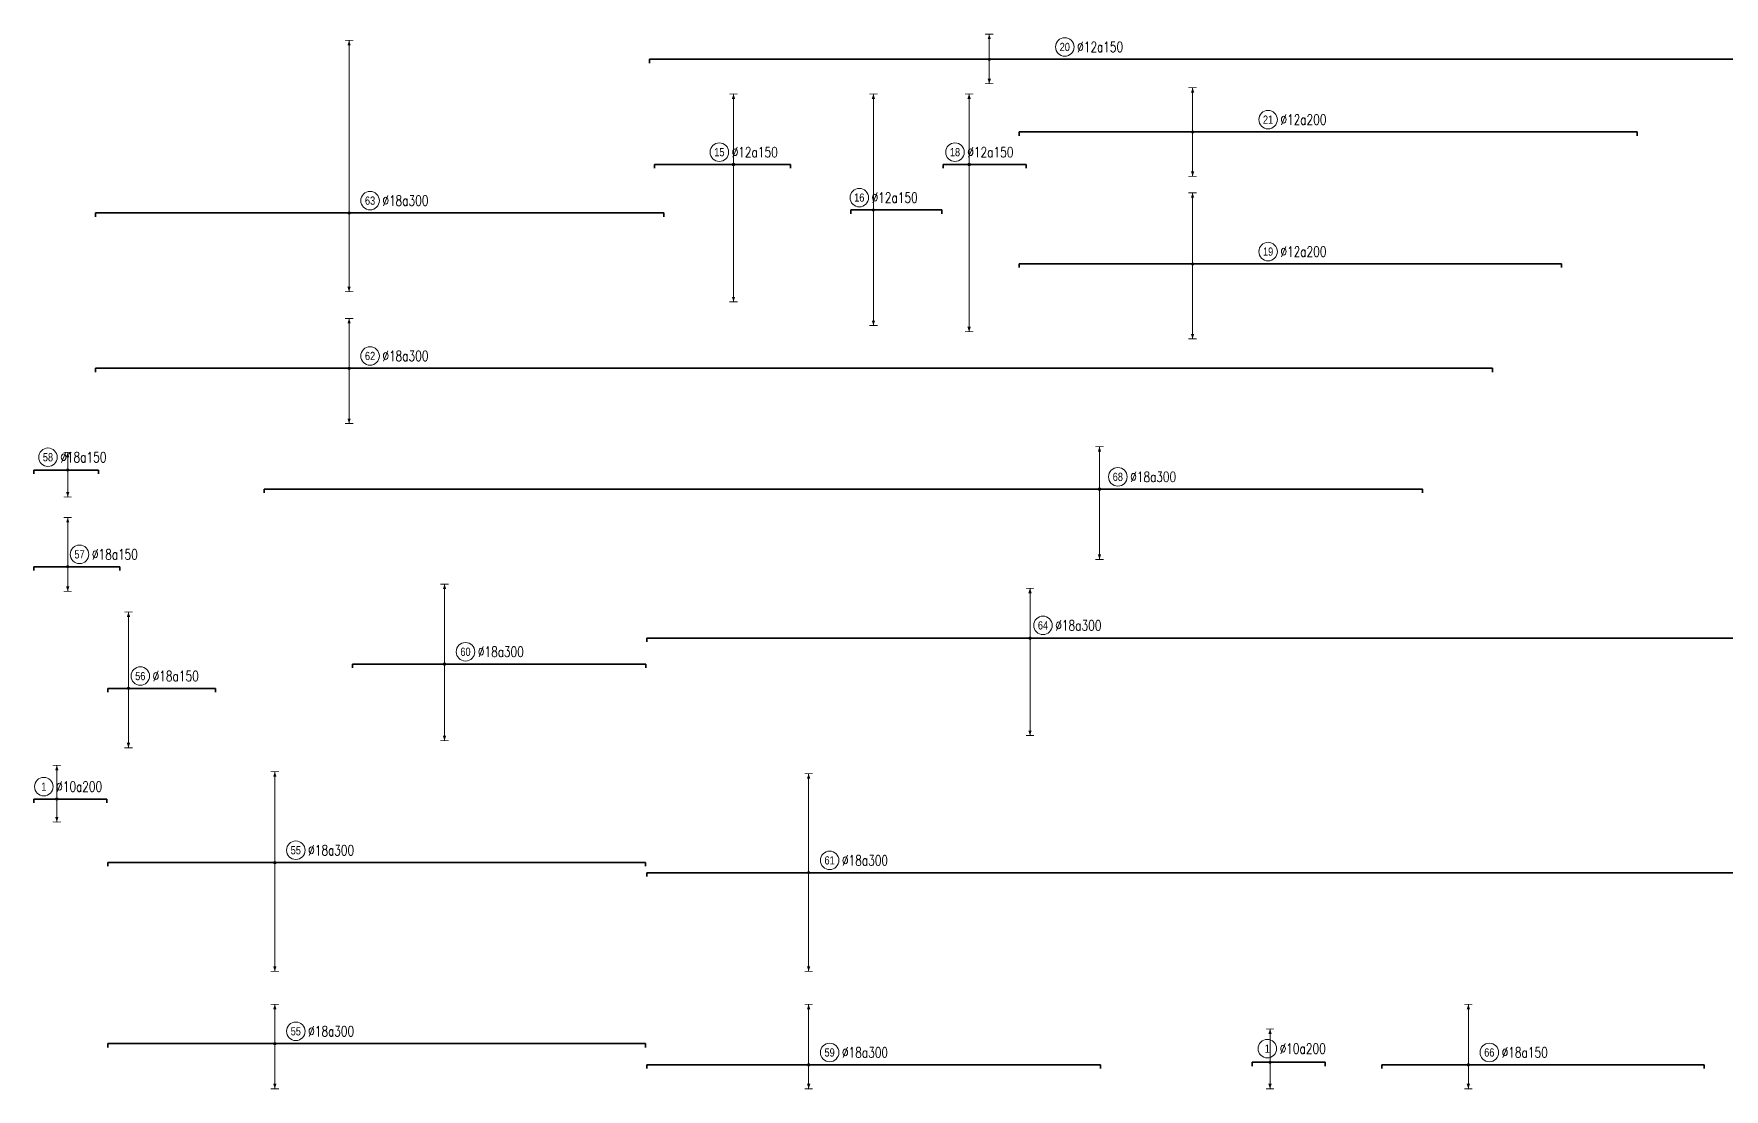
# Model space of a CAD drawing. Header units: millimetres. Extents: x -415354 to 592036, y -374841 to 139309.
# Drawn here: x 430 to 82499, y 480 to 51720 of the extents above; entities that cross this region are included whole.
import ezdxf
from ezdxf.enums import TextEntityAlignment as Align

# ---------------------------------------------------------------- set-up
doc = ezdxf.new("R2010")
doc.units = ezdxf.units.MM
doc.header["$MEASUREMENT"] = 0
for name, color, linetype, lineweight in [('NDC_S_DIM', 1, 'Continuous', 15), ('NDC_S_REBAR', 4, 'Continuous', 35), ('NDC_S_VN TEXT', 7, 'Continuous', 20)]:
    doc.layers.add(name, color=color, linetype=linetype, lineweight=lineweight)
doc.styles.add('ARIAL', font='arial.ttf', dxfattribs={"width": 0.8})
doc.styles.add('NDC_EN TXT', font='romans.shx', dxfattribs={"width": 0.8})

# ---------------------------------------------------------------- blocks, each defined once
blk = doc.blocks.new('*U113')
h = blk.add_hatch(color=6)
edge = h.paths.add_edge_path()
edge.add_arc((-2.99, 0), 0.3, 0, 360)
at = {"layer": 'NDC_S_DIM', "color": 8}
for q in [(-2.99, 41.9), (-2.99, -19.1)]:
    blk.add_line((-2.99, 0), q, dxfattribs=at)
for points in [[(-3.99, 41.9, 0.2, 0.2, 0), (-1.99, 41.9, 0, 0, 0)], [(-3.99, -19.1, 0.2, 0.2, 0), (-1.99, -19.1, 0, 0, 0)]]:
    blk.add_lwpolyline(points, format="xyseb", dxfattribs=at)
at = {"layer": 'NDC_S_DIM'}
blk.add_circle((2.1, 3), 2.25, dxfattribs=at)
at = {"layer": 'NDC_S_DIM', "color": 6}
blk.add_circle((-2.99, 0), 0.3, dxfattribs=at)
at = {"layer": 'NDC_S_DIM', "color": 8}
for points in [[(-3.39, 40.7), (-2.99, 41.9), (-2.59, 40.7)], [(-3.39, -17.9), (-2.99, -19.1), (-2.59, -17.9)]]:
    blk.add_solid(points, dxfattribs=at)
at = {"layer": 'NDC_S_REBAR'}
for p, q in [((0, 0), (-64.53, 0)), ((-64.53, 0), (-64.53, -0.9)), ((0, 0), (73.45, 0)), ((73.45, 0), (73.45, -0.9)), ((-64.53, -0.9), (-64.53, -0.9)), ((73.45, -0.9), (73.45, -0.9))]:
    blk.add_line(p, q, dxfattribs=at)
at = {"layer": 'NDC_S_VN TEXT', "color": 3, "style": 'NDC_EN TXT', "width": 0.75}
blk.add_attdef('DKT', (5.1, 1.75), '', height=2.5, dxfattribs=at)
at = {"layer": 'NDC_S_VN TEXT', "style": 'ARIAL', "width": 0.8}
blk.add_attdef('KHT', text='', height=2, dxfattribs=at).set_placement((2.1, 3), align=Align.MIDDLE_CENTER)
blk = doc.blocks.new('*U114')
h = blk.add_hatch(color=6)
edge = h.paths.add_edge_path()
edge.add_arc((-2.99, 0), 0.3, 0, 360)
at = {"layer": 'NDC_S_DIM', "color": 8}
for q in [(-2.99, 12.1), (-2.99, -13.4)]:
    blk.add_line((-2.99, 0), q, dxfattribs=at)
for points in [[(-3.99, 12.1, 0.2, 0.2, 0), (-1.99, 12.1, 0, 0, 0)], [(-3.99, -13.4, 0.2, 0.2, 0), (-1.99, -13.4, 0, 0, 0)]]:
    blk.add_lwpolyline(points, format="xyseb", dxfattribs=at)
at = {"layer": 'NDC_S_DIM'}
blk.add_circle((2.1, 3), 2.25, dxfattribs=at)
at = {"layer": 'NDC_S_DIM', "color": 6}
blk.add_circle((-2.99, 0), 0.3, dxfattribs=at)
at = {"layer": 'NDC_S_DIM', "color": 8}
for points in [[(-3.39, 10.9), (-2.99, 12.1), (-2.59, 10.9)], [(-3.39, -12.2), (-2.99, -13.4), (-2.59, -12.2)]]:
    blk.add_solid(points, dxfattribs=at)
at = {"layer": 'NDC_S_REBAR'}
for p, q in [((0, 0), (-64.53, 0)), ((-64.53, 0), (-64.53, -0.9)), ((0, 0), (274.6, 0)), ((274.6, 0), (274.6, -0.9)), ((-64.53, -0.9), (-64.53, -0.9)), ((274.6, -0.9), (274.6, -0.9))]:
    blk.add_line(p, q, dxfattribs=at)
at = {"layer": 'NDC_S_VN TEXT', "color": 3, "style": 'NDC_EN TXT', "width": 0.75}
blk.add_attdef('DKT', (5.1, 1.75), '', height=2.5, dxfattribs=at)
at = {"layer": 'NDC_S_VN TEXT', "style": 'ARIAL', "width": 0.8}
blk.add_attdef('KHT', text='', height=2, dxfattribs=at).set_placement((2.1, 3), align=Align.MIDDLE_CENTER)
blk = doc.blocks.new('*U111')
h = blk.add_hatch(color=6)
edge = h.paths.add_edge_path()
edge.add_arc((-22.36, 0), 0.3, 0, 360)
at = {"layer": 'NDC_S_DIM', "color": 8}
for q in [(-22.36, 10.34), (-22.36, -17.05)]:
    blk.add_line((-22.36, 0), q, dxfattribs=at)
for points in [[(-23.36, 10.34, 0.2, 0.2, 0), (-21.36, 10.34, 0, 0, 0)], [(-23.36, -17.05, 0.2, 0.2, 0), (-21.36, -17.05, 0, 0, 0)]]:
    blk.add_lwpolyline(points, format="xyseb", dxfattribs=at)
at = {"layer": 'NDC_S_DIM'}
blk.add_circle((-17.9, 3), 2.25, dxfattribs=at)
at = {"layer": 'NDC_S_DIM', "color": 6}
blk.add_circle((-22.36, 0), 0.3, dxfattribs=at)
at = {"layer": 'NDC_S_DIM', "color": 8}
for points in [[(-22.76, 9.14), (-22.36, 10.34), (-21.96, 9.14)], [(-22.76, -15.85), (-22.36, -17.05), (-21.96, -15.85)]]:
    blk.add_solid(points, dxfattribs=at)
at = {"layer": 'NDC_S_REBAR'}
for p, q in [((0, 0), (-225.17, 0)), ((-225.17, 0), (-225.17, -0.9)), ((0, 0), (56.06, 0)), ((56.06, 0), (56.06, -0.9)), ((-225.17, -0.9), (-225.17, -0.9)), ((56.06, -0.9), (56.06, -0.9))]:
    blk.add_line(p, q, dxfattribs=at)
at = {"layer": 'NDC_S_VN TEXT', "color": 3, "style": 'NDC_EN TXT', "width": 0.75}
blk.add_attdef('DKT', (-14.9, 1.75), '', height=2.5, dxfattribs=at)
at = {"layer": 'NDC_S_VN TEXT', "style": 'ARIAL', "width": 0.8}
blk.add_attdef('KHT', text='', height=2, dxfattribs=at).set_placement((-17.9, 3), align=Align.MIDDLE_CENTER)
blk = doc.blocks.new('*U110')
h = blk.add_hatch(color=6)
edge = h.paths.add_edge_path()
edge.add_arc((-2.99, 0), 0.3, 0, 360)
at = {"layer": 'NDC_S_DIM', "color": 8}
for q in [(-2.99, 14.69), (-2.99, -5.81)]:
    blk.add_line((-2.99, 0), q, dxfattribs=at)
for points in [[(-3.99, 14.69, 0.2, 0.2, 0), (-1.99, 14.69, 0, 0, 0)], [(-3.99, -5.81, 0.2, 0.2, 0), (-1.99, -5.81, 0, 0, 0)]]:
    blk.add_lwpolyline(points, format="xyseb", dxfattribs=at)
at = {"layer": 'NDC_S_DIM'}
blk.add_circle((2.1, 3), 2.25, dxfattribs=at)
at = {"layer": 'NDC_S_DIM', "color": 6}
blk.add_circle((-2.99, 0), 0.3, dxfattribs=at)
at = {"layer": 'NDC_S_DIM', "color": 8}
for points in [[(-3.39, 13.49), (-2.99, 14.69), (-2.59, 13.49)], [(-3.39, -4.61), (-2.99, -5.81), (-2.59, -4.61)]]:
    blk.add_solid(points, dxfattribs=at)
at = {"layer": 'NDC_S_REBAR'}
for p, q in [((0, 0), (-23.98, 0)), ((-23.98, 0), (-23.98, -0.9)), ((0, 0), (54.22, 0)), ((54.22, 0), (54.22, -0.9)), ((-23.98, -0.9), (-23.98, -0.9)), ((54.22, -0.9), (54.22, -0.9))]:
    blk.add_line(p, q, dxfattribs=at)
at = {"layer": 'NDC_S_VN TEXT', "color": 3, "style": 'NDC_EN TXT', "width": 0.75}
blk.add_attdef('DKT', (5.1, 1.75), '', height=2.5, dxfattribs=at)
at = {"layer": 'NDC_S_VN TEXT', "style": 'ARIAL', "width": 0.8}
blk.add_attdef('KHT', text='', height=2, dxfattribs=at).set_placement((2.1, 3), align=Align.MIDDLE_CENTER)
blk = doc.blocks.new('*U79')
h = blk.add_hatch(color=6)
edge = h.paths.add_edge_path()
edge.add_arc((-5.03, 0), 0.3, 0, 360)
at = {"layer": 'NDC_S_DIM', "color": 8}
for q in [(-5.03, 17.13), (-5.03, -33.32)]:
    blk.add_line((-5.03, 0), q, dxfattribs=at)
for points in [[(-6.03, 17.13, 0.2, 0.2, 0), (-4.03, 17.13, 0, 0, 0)], [(-6.03, -33.32, 0.2, 0.2, 0), (-4.03, -33.32, 0, 0, 0)]]:
    blk.add_lwpolyline(points, format="xyseb", dxfattribs=at)
at = {"layer": 'NDC_S_DIM'}
blk.add_circle((-8.46, 3), 2.25, dxfattribs=at)
at = {"layer": 'NDC_S_DIM', "color": 6}
blk.add_circle((-5.03, 0), 0.3, dxfattribs=at)
at = {"layer": 'NDC_S_DIM', "color": 8}
for points in [[(-5.43, 15.93), (-5.03, 17.13), (-4.63, 15.93)], [(-5.43, -32.12), (-5.03, -33.32), (-4.63, -32.12)]]:
    blk.add_solid(points, dxfattribs=at)
at = {"layer": 'NDC_S_REBAR'}
for p, q in [((0, 0), (-24.23, 0)), ((-24.23, 0), (-24.23, -0.9)), ((0, 0), (8.82, 0)), ((8.82, 0), (8.82, -0.9)), ((-24.23, -0.9), (-24.23, -0.9)), ((8.82, -0.9), (8.82, -0.9))]:
    blk.add_line(p, q, dxfattribs=at)
at = {"layer": 'NDC_S_VN TEXT', "color": 3, "style": 'NDC_EN TXT', "width": 0.75}
blk.add_attdef('DKT', (-5.46, 1.75), '', height=2.5, dxfattribs=at)
at = {"layer": 'NDC_S_VN TEXT', "style": 'ARIAL', "width": 0.8}
blk.add_attdef('KHT', text='', height=2, dxfattribs=at).set_placement((-8.46, 3), align=Align.MIDDLE_CENTER)
blk = doc.blocks.new('*U78')
h = blk.add_hatch(color=6)
edge = h.paths.add_edge_path()
edge.add_arc((-5.03, 0), 0.3, 0, 360)
at = {"layer": 'NDC_S_DIM', "color": 8}
for q in [(-5.03, 4.3), (-5.03, -6.53)]:
    blk.add_line((-5.03, 0), q, dxfattribs=at)
for points in [[(-6.03, 4.3, 0.2, 0.2, 0), (-4.03, 4.3, 0, 0, 0)], [(-6.03, -6.53, 0.2, 0.2, 0), (-4.03, -6.53, 0, 0, 0)]]:
    blk.add_lwpolyline(points, format="xyseb", dxfattribs=at)
at = {"layer": 'NDC_S_DIM'}
blk.add_circle((-9.82, 3.11), 2.25, dxfattribs=at)
at = {"layer": 'NDC_S_DIM', "color": 6}
blk.add_circle((-5.03, 0), 0.3, dxfattribs=at)
at = {"layer": 'NDC_S_DIM', "color": 8}
for points in [[(-5.43, 3.1), (-5.03, 4.3), (-4.63, 3.1)], [(-5.43, -5.33), (-5.03, -6.53), (-4.63, -5.33)]]:
    blk.add_solid(points, dxfattribs=at)
at = {"layer": 'NDC_S_REBAR'}
for p, q in [((0, 0), (-13.26, 0)), ((-13.26, 0), (-13.26, -0.9)), ((0, 0), (2.44, 0)), ((2.44, 0), (2.44, -0.9)), ((-13.26, -0.9), (-13.26, -0.9)), ((2.44, -0.9), (2.44, -0.9))]:
    blk.add_line(p, q, dxfattribs=at)
at = {"layer": 'NDC_S_VN TEXT', "style": 'ARIAL', "width": 0.8}
blk.add_attdef('KHT', text='', height=2, dxfattribs=at).set_placement((-9.82, 3.11), align=Align.MIDDLE_CENTER)
at = {"layer": 'NDC_S_VN TEXT', "color": 3, "style": 'NDC_EN TXT', "width": 0.75}
blk.add_attdef('DKT', (-6.82, 1.86), '', height=2.5, dxfattribs=at)
blk = doc.blocks.new('*U8')
h = blk.add_hatch(color=6)
edge = h.paths.add_edge_path()
edge.add_arc((-5.03, 0), 0.3, 0, 360)
at = {"layer": 'NDC_S_DIM', "color": 8}
for q in [(-5.03, 11.93), (-5.03, -5.99)]:
    blk.add_line((-5.03, 0), q, dxfattribs=at)
for points in [[(-6.03, 11.93, 0.2, 0.2, 0), (-4.03, 11.93, 0, 0, 0)], [(-6.03, -5.99, 0.2, 0.2, 0), (-4.03, -5.99, 0, 0, 0)]]:
    blk.add_lwpolyline(points, format="xyseb", dxfattribs=at)
at = {"layer": 'NDC_S_DIM'}
blk.add_circle((-2.16, 3), 2.25, dxfattribs=at)
at = {"layer": 'NDC_S_DIM', "color": 6}
blk.add_circle((-5.03, 0), 0.3, dxfattribs=at)
at = {"layer": 'NDC_S_DIM', "color": 8}
for points in [[(-5.43, 10.73), (-5.03, 11.93), (-4.63, 10.73)], [(-5.43, -4.79), (-5.03, -5.99), (-4.63, -4.79)]]:
    blk.add_solid(points, dxfattribs=at)
at = {"layer": 'NDC_S_REBAR'}
for p, q in [((0, 0), (-13.26, 0)), ((-13.26, 0), (-13.26, -0.9)), ((0, 0), (7.62, 0)), ((7.62, 0), (7.62, -0.9)), ((-13.26, -0.9), (-13.26, -0.9)), ((7.62, -0.9), (7.62, -0.9))]:
    blk.add_line(p, q, dxfattribs=at)
at = {"layer": 'NDC_S_VN TEXT', "color": 3, "style": 'NDC_EN TXT', "width": 0.75}
blk.add_attdef('DKT', (0.84, 1.75), '', height=2.5, dxfattribs=at)
at = {"layer": 'NDC_S_VN TEXT', "style": 'ARIAL', "width": 0.8}
blk.add_attdef('KHT', text='', height=2, dxfattribs=at).set_placement((-2.16, 3), align=Align.MIDDLE_CENTER)
blk = doc.blocks.new('*U41')
h = blk.add_hatch(color=6)
edge = h.paths.add_edge_path()
edge.add_arc((-7.39, 0), 0.3, 0, 360)
at = {"layer": 'NDC_S_DIM', "color": 8}
for q in [(-7.39, 8.17), (-7.39, -5.59)]:
    blk.add_line((-7.39, 0), q, dxfattribs=at)
for points in [[(-8.39, 8.17, 0.2, 0.2, 0), (-6.39, 8.17, 0, 0, 0)], [(-8.39, -5.59, 0.2, 0.2, 0), (-6.39, -5.59, 0, 0, 0)]]:
    blk.add_lwpolyline(points, format="xyseb", dxfattribs=at)
at = {"layer": 'NDC_S_DIM'}
blk.add_circle((-10.56, 3.01), 2.25, dxfattribs=at)
at = {"layer": 'NDC_S_DIM', "color": 6}
blk.add_circle((-7.39, 0), 0.3, dxfattribs=at)
at = {"layer": 'NDC_S_DIM', "color": 8}
for points in [[(-7.79, 6.97), (-7.39, 8.17), (-6.99, 6.97)], [(-7.79, -4.39), (-7.39, -5.59), (-6.99, -4.39)]]:
    blk.add_solid(points, dxfattribs=at)
at = {"layer": 'NDC_S_REBAR'}
for p, q in [((0, 0), (-12.99, 0)), ((-12.99, 0), (-12.99, -0.9)), ((0, 0), (4.71, 0)), ((4.71, 0), (4.71, -0.9)), ((-12.99, -0.9), (-12.99, -0.9)), ((4.71, -0.9), (4.71, -0.9))]:
    blk.add_line(p, q, dxfattribs=at)
at = {"layer": 'NDC_S_VN TEXT', "color": 3, "style": 'NDC_EN TXT', "width": 0.75}
blk.add_attdef('DKT', (-7.56, 1.76), '', height=2.5, dxfattribs=at)
at = {"layer": 'NDC_S_VN TEXT', "style": 'ARIAL', "width": 0.8}
blk.add_attdef('KHT', text='', height=2, dxfattribs=at).set_placement((-10.56, 3.01), align=Align.MIDDLE_CENTER)
blk = doc.blocks.new('*U26')
h = blk.add_hatch(color=6)
edge = h.paths.add_edge_path()
edge.add_arc((-7.39, 0), 0.3, 0, 360)
at = {"layer": 'NDC_S_DIM', "color": 8}
for q in [(-7.39, 8.08), (-7.39, -6.42)]:
    blk.add_line((-7.39, 0), q, dxfattribs=at)
for points in [[(-8.39, 8.08, 0.2, 0.2, 0), (-6.39, 8.08, 0, 0, 0)], [(-8.39, -6.42, 0.2, 0.2, 0), (-6.39, -6.42, 0, 0, 0)]]:
    blk.add_lwpolyline(points, format="xyseb", dxfattribs=at)
at = {"layer": 'NDC_S_DIM'}
blk.add_circle((-8.04, 3.32), 2.25, dxfattribs=at)
at = {"layer": 'NDC_S_DIM', "color": 6}
blk.add_circle((-7.39, 0), 0.3, dxfattribs=at)
at = {"layer": 'NDC_S_DIM', "color": 8}
for points in [[(-7.79, 6.88), (-7.39, 8.08), (-6.99, 6.88)], [(-7.79, -5.22), (-7.39, -6.42), (-6.99, -5.22)]]:
    blk.add_solid(points, dxfattribs=at)
at = {"layer": 'NDC_S_REBAR'}
for p, q in [((0, 0), (-11.74, 0)), ((-11.74, 0), (-11.74, -0.9)), ((0, 0), (5.96, 0)), ((5.96, 0), (5.96, -0.9)), ((-11.74, -0.9), (-11.74, -0.9)), ((5.96, -0.9), (5.96, -0.9))]:
    blk.add_line(p, q, dxfattribs=at)
at = {"layer": 'NDC_S_VN TEXT', "style": 'ARIAL', "width": 0.8}
blk.add_attdef('KHT', text='', height=2, dxfattribs=at).set_placement((-8.04, 3.32), align=Align.MIDDLE_CENTER)
at = {"layer": 'NDC_S_VN TEXT', "color": 3, "style": 'NDC_EN TXT', "width": 0.75}
blk.add_attdef('DKT', (-5.04, 2.07), '', height=2.5, dxfattribs=at)
blk = doc.blocks.new('*U149')
h = blk.add_hatch(color=6)
edge = h.paths.add_edge_path()
edge.add_arc((13.27, 0), 0.3, 0, 360)
at = {"layer": 'NDC_S_DIM', "color": 8}
for q in [(13.27, 12.13), (13.27, -23.62)]:
    blk.add_line((13.27, 0), q, dxfattribs=at)
for points in [[(12.27, 12.13, 0.2, 0.2, 0), (14.27, 12.13, 0, 0, 0)], [(12.27, -23.62, 0.2, 0.2, 0), (14.27, -23.62, 0, 0, 0)]]:
    blk.add_lwpolyline(points, format="xyseb", dxfattribs=at)
at = {"layer": 'NDC_S_DIM'}
blk.add_circle((16.42, 3.12), 2.25, dxfattribs=at)
at = {"layer": 'NDC_S_DIM', "color": 6}
blk.add_circle((13.27, 0), 0.3, dxfattribs=at)
at = {"layer": 'NDC_S_DIM', "color": 8}
for points in [[(12.87, 10.93), (13.27, 12.13), (13.67, 10.93)], [(12.87, -22.42), (13.27, -23.62), (13.67, -22.42)]]:
    blk.add_solid(points, dxfattribs=at)
at = {"layer": 'NDC_S_REBAR'}
for p, q in [((0, 0), (-79.73, 0)), ((-79.73, 0), (-79.73, -0.9)), ((0, 0), (294.14, 0)), ((294.14, 0), (294.14, -0.9)), ((-79.73, -0.9), (-79.73, -0.9)), ((294.14, -0.9), (294.14, -0.9))]:
    blk.add_line(p, q, dxfattribs=at)
at = {"layer": 'NDC_S_VN TEXT', "style": 'ARIAL', "width": 0.8}
blk.add_attdef('KHT', text='', height=2, dxfattribs=at).set_placement((16.42, 3.12), align=Align.MIDDLE_CENTER)
at = {"layer": 'NDC_S_VN TEXT', "color": 3, "style": 'NDC_EN TXT', "width": 0.75}
blk.add_attdef('DKT', (19.42, 1.87), '', height=2.5, dxfattribs=at)
blk = doc.blocks.new('*U541')
h = blk.add_hatch(color=6)
edge = h.paths.add_edge_path()
edge.add_arc((-5.03, 0), 0.3, 0, 360)
at = {"layer": 'NDC_S_DIM', "color": 8}
for q in [(-5.03, 18.56), (-5.03, -14.41)]:
    blk.add_line((-5.03, 0), q, dxfattribs=at)
for points in [[(-6.03, 18.56, 0.2, 0.2, 0), (-4.03, 18.56, 0, 0, 0)], [(-6.03, -14.41, 0.2, 0.2, 0), (-4.03, -14.41, 0, 0, 0)]]:
    blk.add_lwpolyline(points, format="xyseb", dxfattribs=at)
at = {"layer": 'NDC_S_DIM'}
blk.add_circle((-2.16, 3), 2.25, dxfattribs=at)
at = {"layer": 'NDC_S_DIM', "color": 6}
blk.add_circle((-5.03, 0), 0.3, dxfattribs=at)
at = {"layer": 'NDC_S_DIM', "color": 8}
for points in [[(-5.43, 17.36), (-5.03, 18.56), (-4.63, 17.36)], [(-5.43, -13.21), (-5.03, -14.41), (-4.63, -13.21)]]:
    blk.add_solid(points, dxfattribs=at)
at = {"layer": 'NDC_S_REBAR'}
for p, q in [((0, 0), (-10.01, 0)), ((-10.01, 0), (-10.01, -0.9)), ((0, 0), (16.12, 0)), ((16.12, 0), (16.12, -0.9)), ((-10.01, -0.9), (-10.01, -0.9)), ((16.12, -0.9), (16.12, -0.9))]:
    blk.add_line(p, q, dxfattribs=at)
at = {"layer": 'NDC_S_VN TEXT', "color": 3, "style": 'NDC_EN TXT', "width": 0.75}
blk.add_attdef('DKT', (0.84, 1.75), '', height=2.5, dxfattribs=at)
at = {"layer": 'NDC_S_VN TEXT', "style": 'ARIAL', "width": 0.8}
blk.add_attdef('KHT', text='', height=2, dxfattribs=at).set_placement((-2.16, 3), align=Align.MIDDLE_CENTER)
blk = doc.blocks.new('*U585')
h = blk.add_hatch(color=6)
edge = h.paths.add_edge_path()
edge.add_arc((-1.67, 0), 0.3, 0, 360)
at = {"layer": 'NDC_S_DIM', "color": 8}
for q in [(-1.67, 6.09), (-1.67, -5.91)]:
    blk.add_line((-1.67, 0), q, dxfattribs=at)
for points in [[(-2.67, 6.09, 0.2, 0.2, 0), (-0.67, 6.09, 0, 0, 0)], [(-2.67, -5.91, 0.2, 0.2, 0), (-0.67, -5.91, 0, 0, 0)]]:
    blk.add_lwpolyline(points, format="xyseb", dxfattribs=at)
at = {"layer": 'NDC_S_DIM'}
blk.add_circle((16.66, 3), 2.25, dxfattribs=at)
at = {"layer": 'NDC_S_DIM', "color": 6}
blk.add_circle((-1.67, 0), 0.3, dxfattribs=at)
at = {"layer": 'NDC_S_DIM', "color": 8}
for points in [[(-2.07, 4.89), (-1.67, 6.09), (-1.27, 4.89)], [(-2.07, -4.71), (-1.67, -5.91), (-1.27, -4.71)]]:
    blk.add_solid(points, dxfattribs=at)
at = {"layer": 'NDC_S_REBAR'}
for p, q in [((0, 0), (-84.18, 0)), ((-84.18, 0), (-84.18, -0.9)), ((0, 0), (220.34, 0)), ((220.34, 0), (220.34, -0.9)), ((-84.18, -0.9), (-84.18, -0.9)), ((220.34, -0.9), (220.34, -0.9))]:
    blk.add_line(p, q, dxfattribs=at)
at = {"layer": 'NDC_S_VN TEXT', "color": 3, "style": 'NDC_EN TXT', "width": 0.75}
blk.add_attdef('DKT', (19.66, 1.75), '', height=2.5, dxfattribs=at)
at = {"layer": 'NDC_S_VN TEXT', "style": 'ARIAL', "width": 0.8}
blk.add_attdef('KHT', text='', height=2, dxfattribs=at).set_placement((16.66, 3), align=Align.MIDDLE_CENTER)
blk = doc.blocks.new('*U586')
h = blk.add_hatch(color=6)
edge = h.paths.add_edge_path()
edge.add_arc((-1.67, 0), 0.3, 0, 360)
at = {"layer": 'NDC_S_DIM', "color": 8}
for q in [(-1.67, 10.74), (-1.67, -10.76)]:
    blk.add_line((-1.67, 0), q, dxfattribs=at)
for points in [[(-2.67, 10.74, 0.2, 0.2, 0), (-0.67, 10.74, 0, 0, 0)], [(-2.67, -10.76, 0.2, 0.2, 0), (-0.67, -10.76, 0, 0, 0)]]:
    blk.add_lwpolyline(points, format="xyseb", dxfattribs=at)
at = {"layer": 'NDC_S_DIM'}
blk.add_circle((16.66, 3), 2.25, dxfattribs=at)
at = {"layer": 'NDC_S_DIM', "color": 6}
blk.add_circle((-1.67, 0), 0.3, dxfattribs=at)
at = {"layer": 'NDC_S_DIM', "color": 8}
for points in [[(-2.07, 9.54), (-1.67, 10.74), (-1.27, 9.54)], [(-2.07, -9.56), (-1.67, -10.76), (-1.27, -9.56)]]:
    blk.add_solid(points, dxfattribs=at)
at = {"layer": 'NDC_S_REBAR'}
for p, q in [((0, 0), (-43.73, 0)), ((-43.73, 0), (-43.73, -0.9)), ((0, 0), (106.25, 0)), ((106.25, 0), (106.25, -0.9)), ((-43.73, -0.9), (-43.73, -0.9)), ((106.25, -0.9), (106.25, -0.9))]:
    blk.add_line(p, q, dxfattribs=at)
at = {"layer": 'NDC_S_VN TEXT', "color": 3, "style": 'NDC_EN TXT', "width": 0.75}
blk.add_attdef('DKT', (19.66, 1.75), '', height=2.5, dxfattribs=at)
at = {"layer": 'NDC_S_VN TEXT', "style": 'ARIAL', "width": 0.8}
blk.add_attdef('KHT', text='', height=2, dxfattribs=at).set_placement((16.66, 3), align=Align.MIDDLE_CENTER)
blk = doc.blocks.new('*U587')
h = blk.add_hatch(color=6)
edge = h.paths.add_edge_path()
edge.add_arc((-1.67, 0), 0.3, 0, 360)
at = {"layer": 'NDC_S_DIM', "color": 8}
for q in [(-1.67, 17.27), (-1.67, -18.17)]:
    blk.add_line((-1.67, 0), q, dxfattribs=at)
for points in [[(-2.67, 17.27, 0.2, 0.2, 0), (-0.67, 17.27, 0, 0, 0)], [(-2.67, -18.17, 0.2, 0.2, 0), (-0.67, -18.17, 0, 0, 0)]]:
    blk.add_lwpolyline(points, format="xyseb", dxfattribs=at)
at = {"layer": 'NDC_S_DIM'}
blk.add_circle((16.66, 3), 2.25, dxfattribs=at)
at = {"layer": 'NDC_S_DIM', "color": 6}
blk.add_circle((-1.67, 0), 0.3, dxfattribs=at)
at = {"layer": 'NDC_S_DIM', "color": 8}
for points in [[(-2.07, 16.07), (-1.67, 17.27), (-1.27, 16.07)], [(-2.07, -16.97), (-1.67, -18.17), (-1.27, -16.97)]]:
    blk.add_solid(points, dxfattribs=at)
at = {"layer": 'NDC_S_REBAR'}
for p, q in [((0, 0), (-43.76, 0)), ((-43.76, 0), (-43.76, -0.9)), ((0, 0), (87.92, 0)), ((87.92, 0), (87.92, -0.9)), ((-43.76, -0.9), (-43.76, -0.9)), ((87.92, -0.9), (87.92, -0.9))]:
    blk.add_line(p, q, dxfattribs=at)
at = {"layer": 'NDC_S_VN TEXT', "color": 3, "style": 'NDC_EN TXT', "width": 0.75}
blk.add_attdef('DKT', (19.66, 1.75), '', height=2.5, dxfattribs=at)
at = {"layer": 'NDC_S_VN TEXT', "style": 'ARIAL', "width": 0.8}
blk.add_attdef('KHT', text='', height=2, dxfattribs=at).set_placement((16.66, 3), align=Align.MIDDLE_CENTER)
blk = doc.blocks.new('*U694')
h = blk.add_hatch(color=6)
edge = h.paths.add_edge_path()
edge.add_arc((-2.99, 0), 0.3, 0, 360)
at = {"layer": 'NDC_S_DIM', "color": 8}
for q in [(-2.99, 14.69), (-2.99, -5.81)]:
    blk.add_line((-2.99, 0), q, dxfattribs=at)
for points in [[(-3.99, 14.69, 0.2, 0.2, 0), (-1.99, 14.69, 0, 0, 0)], [(-3.99, -5.81, 0.2, 0.2, 0), (-1.99, -5.81, 0, 0, 0)]]:
    blk.add_lwpolyline(points, format="xyseb", dxfattribs=at)
at = {"layer": 'NDC_S_DIM'}
blk.add_circle((2.1, 3), 2.25, dxfattribs=at)
at = {"layer": 'NDC_S_DIM', "color": 6}
blk.add_circle((-2.99, 0), 0.3, dxfattribs=at)
at = {"layer": 'NDC_S_DIM', "color": 8}
for points in [[(-3.39, 13.49), (-2.99, 14.69), (-2.59, 13.49)], [(-3.39, -4.61), (-2.99, -5.81), (-2.59, -4.61)]]:
    blk.add_solid(points, dxfattribs=at)
at = {"layer": 'NDC_S_REBAR'}
for p, q in [((0, 0), (-42.25, 0)), ((-42.25, 0), (-42.25, -0.9)), ((0, 0), (67.87, 0)), ((67.87, 0), (67.87, -0.9)), ((-42.25, -0.9), (-42.25, -0.9)), ((67.87, -0.9), (67.87, -0.9))]:
    blk.add_line(p, q, dxfattribs=at)
at = {"layer": 'NDC_S_VN TEXT', "color": 3, "style": 'NDC_EN TXT', "width": 0.75}
blk.add_attdef('DKT', (5.1, 1.75), '', height=2.5, dxfattribs=at)
at = {"layer": 'NDC_S_VN TEXT', "style": 'ARIAL', "width": 0.8}
blk.add_attdef('KHT', text='', height=2, dxfattribs=at).set_placement((2.1, 3), align=Align.MIDDLE_CENTER)
blk = doc.blocks.new('*U695')
h = blk.add_hatch(color=6)
edge = h.paths.add_edge_path()
edge.add_arc((-2.99, 0), 0.3, 0, 360)
at = {"layer": 'NDC_S_DIM', "color": 8}
for q in [(-2.99, 9.55), (-2.99, -10.95)]:
    blk.add_line((-2.99, 0), q, dxfattribs=at)
for points in [[(-3.99, 9.55, 0.2, 0.2, 0), (-1.99, 9.55, 0, 0, 0)], [(-3.99, -10.95, 0.2, 0.2, 0), (-1.99, -10.95, 0, 0, 0)]]:
    blk.add_lwpolyline(points, format="xyseb", dxfattribs=at)
at = {"layer": 'NDC_S_DIM'}
blk.add_circle((2.1, 3), 2.25, dxfattribs=at)
at = {"layer": 'NDC_S_DIM', "color": 6}
blk.add_circle((-2.99, 0), 0.3, dxfattribs=at)
at = {"layer": 'NDC_S_DIM', "color": 8}
for points in [[(-3.39, 8.35), (-2.99, 9.55), (-2.59, 8.35)], [(-3.39, -9.75), (-2.99, -10.95), (-2.59, -9.75)]]:
    blk.add_solid(points, dxfattribs=at)
at = {"layer": 'NDC_S_REBAR'}
for p, q in [((0, 0), (-43.5, 0)), ((-43.5, 0), (-43.5, -0.9)), ((0, 0), (87.03, 0)), ((87.03, 0), (87.03, -0.9)), ((-43.5, -0.9), (-43.5, -0.9)), ((87.03, -0.9), (87.03, -0.9))]:
    blk.add_line(p, q, dxfattribs=at)
at = {"layer": 'NDC_S_VN TEXT', "color": 3, "style": 'NDC_EN TXT', "width": 0.75}
blk.add_attdef('DKT', (5.1, 1.75), '', height=2.5, dxfattribs=at)
at = {"layer": 'NDC_S_VN TEXT', "style": 'ARIAL', "width": 0.8}
blk.add_attdef('KHT', text='', height=2, dxfattribs=at).set_placement((2.1, 3), align=Align.MIDDLE_CENTER)
blk = doc.blocks.new('*U697')
h = blk.add_hatch(color=6)
edge = h.paths.add_edge_path()
edge.add_arc((-2.99, 0), 0.3, 0, 360)
at = {"layer": 'NDC_S_DIM', "color": 8}
for q in [(-2.99, 24.05), (-2.99, -23.95)]:
    blk.add_line((-2.99, 0), q, dxfattribs=at)
for points in [[(-3.99, 24.05, 0.2, 0.2, 0), (-1.99, 24.05, 0, 0, 0)], [(-3.99, -23.95, 0.2, 0.2, 0), (-1.99, -23.95, 0, 0, 0)]]:
    blk.add_lwpolyline(points, format="xyseb", dxfattribs=at)
at = {"layer": 'NDC_S_DIM'}
blk.add_circle((2.1, 3), 2.25, dxfattribs=at)
at = {"layer": 'NDC_S_DIM', "color": 6}
blk.add_circle((-2.99, 0), 0.3, dxfattribs=at)
at = {"layer": 'NDC_S_DIM', "color": 8}
for points in [[(-3.39, 22.85), (-2.99, 24.05), (-2.59, 22.85)], [(-3.39, -22.75), (-2.99, -23.95), (-2.59, -22.75)]]:
    blk.add_solid(points, dxfattribs=at)
at = {"layer": 'NDC_S_REBAR'}
for p, q in [((0, 0), (-42.25, 0)), ((-42.25, 0), (-42.25, -0.9)), ((0, 0), (331.62, 0)), ((331.62, 0), (331.62, -0.9)), ((-42.25, -0.9), (-42.25, -0.9)), ((331.62, -0.9), (331.62, -0.9))]:
    blk.add_line(p, q, dxfattribs=at)
at = {"layer": 'NDC_S_VN TEXT', "color": 3, "style": 'NDC_EN TXT', "width": 0.75}
blk.add_attdef('DKT', (5.1, 1.75), '', height=2.5, dxfattribs=at)
at = {"layer": 'NDC_S_VN TEXT', "style": 'ARIAL', "width": 0.8}
blk.add_attdef('KHT', text='', height=2, dxfattribs=at).set_placement((2.1, 3), align=Align.MIDDLE_CENTER)
blk = doc.blocks.new('*U696')
h = blk.add_hatch(color=6)
edge = h.paths.add_edge_path()
edge.add_arc((-2.99, 0), 0.3, 0, 360)
at = {"layer": 'NDC_S_DIM', "color": 8}
for q in [(-2.99, 22.09), (-2.99, -26.41)]:
    blk.add_line((-2.99, 0), q, dxfattribs=at)
for points in [[(-3.99, 22.09, 0.2, 0.2, 0), (-1.99, 22.09, 0, 0, 0)], [(-3.99, -26.41, 0.2, 0.2, 0), (-1.99, -26.41, 0, 0, 0)]]:
    blk.add_lwpolyline(points, format="xyseb", dxfattribs=at)
at = {"layer": 'NDC_S_DIM'}
blk.add_circle((2.1, 3), 2.25, dxfattribs=at)
at = {"layer": 'NDC_S_DIM', "color": 6}
blk.add_circle((-2.99, 0), 0.3, dxfattribs=at)
at = {"layer": 'NDC_S_DIM', "color": 8}
for points in [[(-3.39, 20.89), (-2.99, 22.09), (-2.59, 20.89)], [(-3.39, -25.21), (-2.99, -26.41), (-2.59, -25.21)]]:
    blk.add_solid(points, dxfattribs=at)
at = {"layer": 'NDC_S_REBAR'}
for p, q in [((0, 0), (-43.5, 0)), ((-43.5, 0), (-43.5, -0.9)), ((0, 0), (87.03, 0)), ((87.03, 0), (87.03, -0.9)), ((-43.5, -0.9), (-43.5, -0.9)), ((87.03, -0.9), (87.03, -0.9))]:
    blk.add_line(p, q, dxfattribs=at)
at = {"layer": 'NDC_S_VN TEXT', "color": 3, "style": 'NDC_EN TXT', "width": 0.75}
blk.add_attdef('DKT', (5.1, 1.75), '', height=2.5, dxfattribs=at)
at = {"layer": 'NDC_S_VN TEXT', "style": 'ARIAL', "width": 0.8}
blk.add_attdef('KHT', text='', height=2, dxfattribs=at).set_placement((2.1, 3), align=Align.MIDDLE_CENTER)
blk = doc.blocks.new('*U700')
h = blk.add_hatch(color=6)
edge = h.paths.add_edge_path()
edge.add_arc((-2.99, 0), 0.3, 0, 360)
at = {"layer": 'NDC_S_DIM', "color": 8}
for q in [(-2.99, 19.41), (-2.99, -18.59)]:
    blk.add_line((-2.99, 0), q, dxfattribs=at)
for points in [[(-3.99, 19.41, 0.2, 0.2, 0), (-1.99, 19.41, 0, 0, 0)], [(-3.99, -18.59, 0.2, 0.2, 0), (-1.99, -18.59, 0, 0, 0)]]:
    blk.add_lwpolyline(points, format="xyseb", dxfattribs=at)
at = {"layer": 'NDC_S_DIM'}
blk.add_circle((2.1, 3), 2.25, dxfattribs=at)
at = {"layer": 'NDC_S_DIM', "color": 6}
blk.add_circle((-2.99, 0), 0.3, dxfattribs=at)
at = {"layer": 'NDC_S_DIM', "color": 8}
for points in [[(-3.39, 18.21), (-2.99, 19.41), (-2.59, 18.21)], [(-3.39, -17.39), (-2.99, -18.59), (-2.59, -17.39)]]:
    blk.add_solid(points, dxfattribs=at)
at = {"layer": 'NDC_S_REBAR'}
for p, q in [((0, 0), (-25.29, 0)), ((-25.29, 0), (-25.29, -0.9)), ((0, 0), (45.84, 0)), ((45.84, 0), (45.84, -0.9)), ((-25.29, -0.9), (-25.29, -0.9)), ((45.84, -0.9), (45.84, -0.9))]:
    blk.add_line(p, q, dxfattribs=at)
at = {"layer": 'NDC_S_VN TEXT', "color": 3, "style": 'NDC_EN TXT', "width": 0.75}
blk.add_attdef('DKT', (5.1, 1.75), '', height=2.5, dxfattribs=at)
at = {"layer": 'NDC_S_VN TEXT', "style": 'ARIAL', "width": 0.8}
blk.add_attdef('KHT', text='', height=2, dxfattribs=at).set_placement((2.1, 3), align=Align.MIDDLE_CENTER)
blk = doc.blocks.new('*U701')
h = blk.add_hatch(color=6)
edge = h.paths.add_edge_path()
edge.add_arc((-5.03, 0), 0.3, 0, 360)
at = {"layer": 'NDC_S_DIM', "color": 8}
for q in [(-5.03, 17.13), (-5.03, -40.59)]:
    blk.add_line((-5.03, 0), q, dxfattribs=at)
for points in [[(-6.03, 17.13, 0.2, 0.2, 0), (-4.03, 17.13, 0, 0, 0)], [(-6.03, -40.59, 0.2, 0.2, 0), (-4.03, -40.59, 0, 0, 0)]]:
    blk.add_lwpolyline(points, format="xyseb", dxfattribs=at)
at = {"layer": 'NDC_S_DIM'}
blk.add_circle((-8.46, 3), 2.25, dxfattribs=at)
at = {"layer": 'NDC_S_DIM', "color": 6}
blk.add_circle((-5.03, 0), 0.3, dxfattribs=at)
at = {"layer": 'NDC_S_DIM', "color": 8}
for points in [[(-5.43, 15.93), (-5.03, 17.13), (-4.63, 15.93)], [(-5.43, -39.39), (-5.03, -40.59), (-4.63, -39.39)]]:
    blk.add_solid(points, dxfattribs=at)
at = {"layer": 'NDC_S_REBAR'}
for p, q in [((0, 0), (-11.35, 0)), ((-11.35, 0), (-11.35, -0.9)), ((0, 0), (8.82, 0)), ((8.82, 0), (8.82, -0.9)), ((-11.35, -0.9), (-11.35, -0.9)), ((8.82, -0.9), (8.82, -0.9))]:
    blk.add_line(p, q, dxfattribs=at)
at = {"layer": 'NDC_S_VN TEXT', "color": 3, "style": 'NDC_EN TXT', "width": 0.75}
blk.add_attdef('DKT', (-5.46, 1.75), '', height=2.5, dxfattribs=at)
at = {"layer": 'NDC_S_VN TEXT', "style": 'ARIAL', "width": 0.8}
blk.add_attdef('KHT', text='', height=2, dxfattribs=at).set_placement((-8.46, 3), align=Align.MIDDLE_CENTER)
blk = doc.blocks.new('*U702')
h = blk.add_hatch(color=6)
edge = h.paths.add_edge_path()
edge.add_arc((-5.03, 0), 0.3, 0, 360)
at = {"layer": 'NDC_S_DIM', "color": 8}
for q in [(-5.03, 28.14), (-5.03, -28.05)]:
    blk.add_line((-5.03, 0), q, dxfattribs=at)
for points in [[(-6.03, 28.14, 0.2, 0.2, 0), (-4.03, 28.14, 0, 0, 0)], [(-6.03, -28.05, 0.2, 0.2, 0), (-4.03, -28.05, 0, 0, 0)]]:
    blk.add_lwpolyline(points, format="xyseb", dxfattribs=at)
at = {"layer": 'NDC_S_DIM'}
blk.add_circle((-8.46, 3), 2.25, dxfattribs=at)
at = {"layer": 'NDC_S_DIM', "color": 6}
blk.add_circle((-5.03, 0), 0.3, dxfattribs=at)
at = {"layer": 'NDC_S_DIM', "color": 8}
for points in [[(-5.43, 26.94), (-5.03, 28.14), (-4.63, 26.94)], [(-5.43, -26.85), (-5.03, -28.05), (-4.63, -26.85)]]:
    blk.add_solid(points, dxfattribs=at)
at = {"layer": 'NDC_S_REBAR'}
for p, q in [((0, 0), (-10.5, 0)), ((-10.5, 0), (-10.5, -0.9)), ((0, 0), (11.57, 0)), ((11.57, 0), (11.57, -0.9)), ((-10.5, -0.9), (-10.5, -0.9)), ((11.57, -0.9), (11.57, -0.9))]:
    blk.add_line(p, q, dxfattribs=at)
at = {"layer": 'NDC_S_VN TEXT', "color": 3, "style": 'NDC_EN TXT', "width": 0.75}
blk.add_attdef('DKT', (-5.46, 1.75), '', height=2.5, dxfattribs=at)
at = {"layer": 'NDC_S_VN TEXT', "style": 'ARIAL', "width": 0.8}
blk.add_attdef('KHT', text='', height=2, dxfattribs=at).set_placement((-8.46, 3), align=Align.MIDDLE_CENTER)

msp = doc.modelspace()

# ---------------------------------------------------------------- block references
at = {"xscale": 200, "yscale": 200, "zscale": 200}
for name, p, values in [('*U585', (47153.1, 50482.3), {'KHT': '20', 'DKT': '%%C12a150'}), ('*U113', (16335.7, 43020.6), {'KHT': '63', 'DKT': '%%C18a300'}), ('*U79', (35406.6, 45373.1), {'KHT': '15', 'DKT': '%%C12a150'}), ('*U702', (42199.6, 43167.3), {'KHT': '16', 'DKT': '%%C12a150'}), ('*U701', (46845.6, 45373.1), {'KHT': '18', 'DKT': '%%C12a150'}), ('*U586', (57023.6, 46952.9), {'KHT': '21', 'DKT': '%%C12a200'}), ('*U587', (57023.6, 40546.6), {'KHT': '19', 'DKT': '%%C12a200'}), ('*U114', (16335.7, 35479.2), {'KHT': '62', 'DKT': '%%C18a300'}), ('*U78', (3081.9, 30540.7), {'KHT': '58', 'DKT': '%%C18a150'}), ('*U111', (56641, 29610.7), {'KHT': '68', 'DKT': '%%C18a300'}), ('*U8', (3081.9, 25847.5), {'KHT': '57', 'DKT': '%%C18a150'}), ('*U700', (20968.3, 21118.2), {'KHT': '60', 'DKT': '%%C18a300'}), ('*U149', (46142, 22374.4), {'KHT': '64', 'DKT': '%%C18a300'}), ('*U541', (6031.9, 19938.1), {'KHT': '56', 'DKT': '%%C18a150'}), ('*U41', (3027.2, 14567.8), {'KHT': '1', 'DKT': '%%c10a200'}), ('*U696', (12730.1, 11481.6), {'KHT': '55', 'DKT': '%%C18a300'}), ('*U697', (38646.7, 10989.8), {'KHT': '61', 'DKT': '%%C18a300'}), ('*U695', (12730.1, 2690.5), {'KHT': '55', 'DKT': '%%C18a300'}), ('*U694', (38646.7, 1662.8), {'KHT': '59', 'DKT': '%%C18a300'}), ('*U110', (70676.2, 1662.8), {'KHT': '66', 'DKT': '%%C18a150'}), ('*U26', (61927.3, 1784.5), {'KHT': '1', 'DKT': '%%c10a200'})]:
    msp.add_blockref(name, p, dxfattribs=at).add_auto_attribs(values)

doc.saveas('drawing.dxf')
